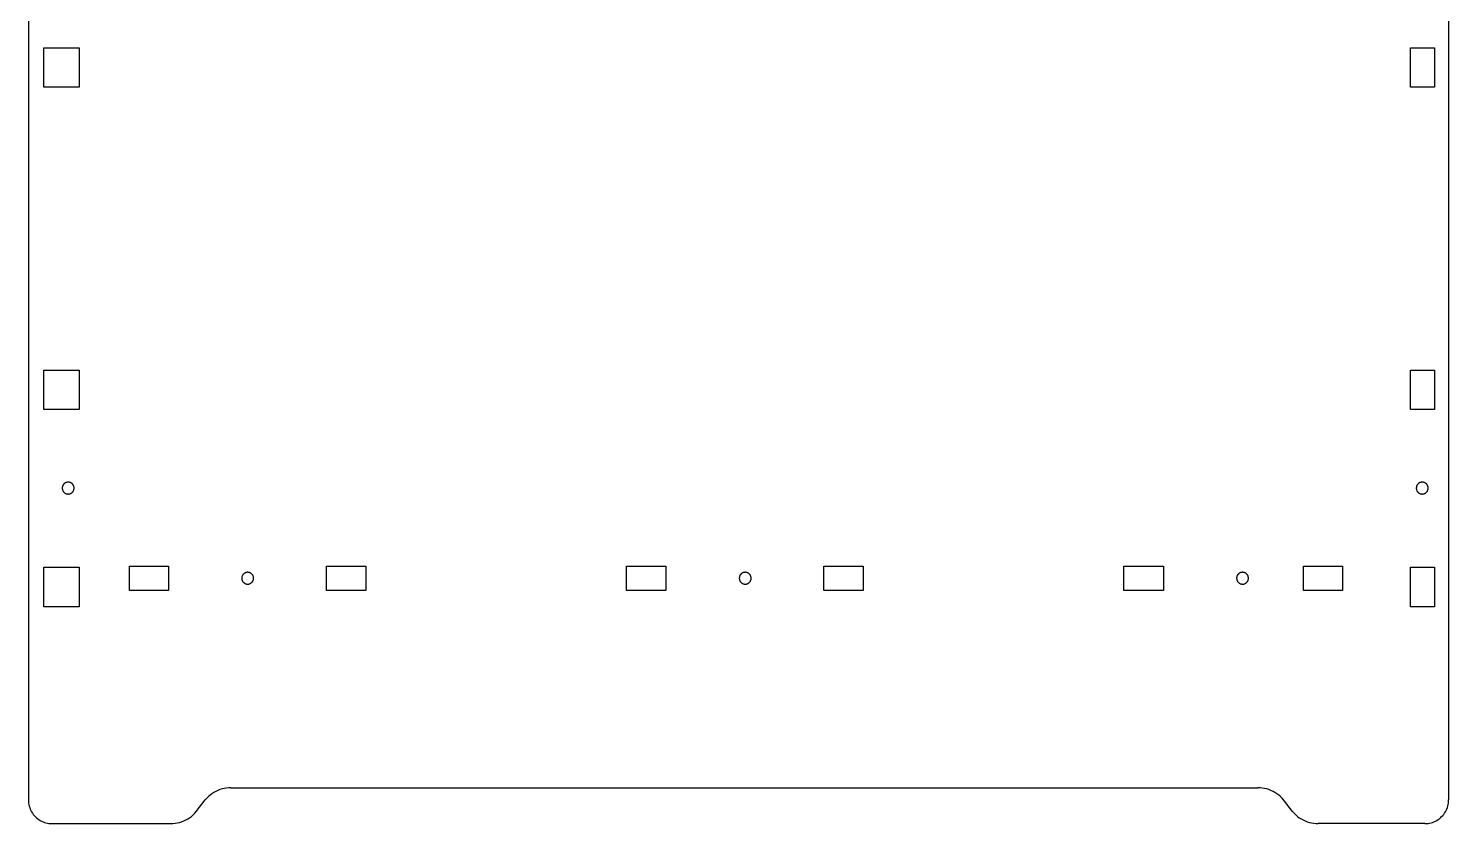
# Model space of a CAD drawing. Header units: metres. Extents: x 1293 to 1656, y -3 to 2553.
# Drawn here: x 1292.9 to 1652.9, y 405.2 to 606.9 of the extents above; entities that cross this region are included whole.
import ezdxf

# ---------------------------------------------------------------- set-up
doc = ezdxf.new("R2010")
doc.units = ezdxf.units.M

msp = doc.modelspace()

# ---------------------------------------------------------------- linework, layer by layer
at = {"layer": '6mm'}
for p, q in [((1292.91, 792.53), (1292.91, 411.22)), ((1652.91, 792.53), (1652.91, 411.22)), ((1296.79, 591.93), (1296.79, 601.93)), ((1296.79, 601.93), (1305.79, 601.93)), ((1305.79, 601.93), (1305.79, 591.93)), ((1643.29, 591.93), (1643.29, 601.93)), ((1643.29, 601.93), (1649.31, 601.93)), ((1649.31, 601.93), (1649.31, 591.93)), ((1305.79, 591.93), (1296.79, 591.93)), ((1649.31, 591.93), (1643.29, 591.93)), ((1296.79, 510.21), (1296.79, 520.21)), ((1296.79, 520.21), (1305.79, 520.21)), ((1305.79, 520.21), (1305.79, 510.21)), ((1643.29, 510.21), (1643.29, 520.21)), ((1643.29, 520.21), (1649.31, 520.21)), ((1649.31, 520.21), (1649.31, 510.21)), ((1305.79, 510.21), (1296.79, 510.21)), ((1649.31, 510.21), (1643.29, 510.21)), ((1301.5, 490.49), (1301.49, 490.4)), ((1301.49, 490.4), (1301.49, 490.3)), ((1301.49, 490.3), (1301.49, 490.2)), ((1301.49, 490.2), (1301.5, 490.1)), ((1301.52, 490.59), (1301.5, 490.49)), ((1301.5, 490.1), (1301.52, 490.01)), ((1301.54, 490.69), (1301.52, 490.59)), ((1301.52, 490.01), (1301.54, 489.91)), ((1301.57, 490.78), (1301.54, 490.69)), ((1301.54, 489.91), (1301.57, 489.82)), ((1301.6, 490.87), (1301.57, 490.78)), ((1301.57, 489.82), (1301.6, 489.72)), ((1301.64, 490.96), (1301.6, 490.87)), ((1301.6, 489.72), (1301.64, 489.63)), ((1301.69, 491.05), (1301.64, 490.96)), ((1301.64, 489.63), (1301.69, 489.55)), ((1301.74, 491.13), (1301.69, 491.05)), ((1301.8, 491.21), (1301.74, 491.13)), ((1301.86, 491.29), (1301.8, 491.21)), ((1301.93, 491.36), (1301.86, 491.29)), ((1302, 491.43), (1301.93, 491.36)), ((1302.08, 491.49), (1302, 491.43)), ((1302.16, 491.54), (1302.08, 491.49)), ((1302.24, 491.6), (1302.16, 491.54)), ((1302.33, 491.64), (1302.24, 491.6)), ((1302.42, 491.68), (1302.33, 491.64)), ((1302.51, 491.72), (1302.42, 491.68)), ((1302.6, 491.75), (1302.51, 491.72)), ((1302.7, 491.77), (1302.6, 491.75)), ((1302.79, 491.78), (1302.7, 491.77)), ((1302.89, 491.79), (1302.79, 491.78)), ((1302.99, 491.8), (1302.89, 491.79)), ((1303.09, 491.79), (1302.99, 491.8)), ((1303.18, 491.78), (1303.09, 491.79)), ((1303.28, 491.77), (1303.18, 491.78)), ((1303.38, 491.75), (1303.28, 491.77)), ((1303.47, 491.72), (1303.38, 491.75)), ((1303.56, 491.68), (1303.47, 491.72)), ((1303.65, 491.64), (1303.56, 491.68)), ((1303.74, 491.6), (1303.65, 491.64)), ((1303.82, 491.54), (1303.74, 491.6)), ((1303.9, 491.49), (1303.82, 491.54)), ((1303.98, 491.43), (1303.9, 491.49)), ((1304.05, 491.36), (1303.98, 491.43)), ((1304.12, 491.29), (1304.05, 491.36)), ((1304.18, 491.21), (1304.12, 491.29)), ((1304.24, 491.13), (1304.18, 491.21)), ((1304.29, 491.05), (1304.24, 491.13)), ((1304.33, 490.96), (1304.29, 491.05)), ((1304.29, 489.55), (1304.33, 489.63)), ((1304.37, 490.87), (1304.33, 490.96)), ((1304.33, 489.63), (1304.37, 489.72)), ((1304.41, 490.78), (1304.37, 490.87)), ((1304.37, 489.72), (1304.41, 489.82)), ((1304.44, 490.69), (1304.41, 490.78)), ((1304.41, 489.82), (1304.44, 489.91)), ((1304.46, 490.59), (1304.44, 490.69)), ((1304.44, 489.91), (1304.46, 490.01)), ((1304.48, 490.49), (1304.46, 490.59)), ((1304.46, 490.01), (1304.48, 490.1)), ((1304.49, 490.4), (1304.48, 490.49)), ((1304.48, 490.1), (1304.49, 490.2)), ((1304.49, 490.3), (1304.49, 490.4)), ((1304.49, 490.2), (1304.49, 490.3)), ((1644.73, 490.49), (1644.72, 490.4)), ((1644.72, 490.4), (1644.72, 490.3)), ((1644.72, 490.3), (1644.72, 490.2)), ((1644.72, 490.2), (1644.73, 490.1)), ((1644.75, 490.59), (1644.73, 490.49)), ((1644.73, 490.1), (1644.75, 490.01)), ((1644.77, 490.69), (1644.75, 490.59)), ((1644.75, 490.01), (1644.77, 489.91)), ((1644.8, 490.78), (1644.77, 490.69)), ((1644.77, 489.91), (1644.8, 489.82)), ((1644.83, 490.87), (1644.8, 490.78)), ((1644.8, 489.82), (1644.83, 489.72)), ((1644.87, 490.96), (1644.83, 490.87)), ((1644.83, 489.72), (1644.87, 489.63)), ((1644.92, 491.05), (1644.87, 490.96)), ((1644.87, 489.63), (1644.92, 489.55)), ((1644.97, 491.13), (1644.92, 491.05)), ((1645.03, 491.21), (1644.97, 491.13)), ((1645.09, 491.29), (1645.03, 491.21)), ((1645.16, 491.36), (1645.09, 491.29)), ((1645.23, 491.43), (1645.16, 491.36)), ((1645.31, 491.49), (1645.23, 491.43)), ((1645.38, 491.54), (1645.31, 491.49)), ((1645.47, 491.6), (1645.38, 491.54)), ((1645.55, 491.64), (1645.47, 491.6)), ((1645.64, 491.68), (1645.55, 491.64)), ((1645.74, 491.72), (1645.64, 491.68)), ((1645.83, 491.75), (1645.74, 491.72)), ((1645.93, 491.77), (1645.83, 491.75)), ((1646.02, 491.78), (1645.93, 491.77)), ((1646.12, 491.79), (1646.02, 491.78)), ((1646.22, 491.8), (1646.12, 491.79)), ((1646.32, 491.79), (1646.22, 491.8)), ((1646.41, 491.78), (1646.32, 491.79)), ((1646.51, 491.77), (1646.41, 491.78)), ((1646.61, 491.75), (1646.51, 491.77)), ((1646.7, 491.72), (1646.61, 491.75)), ((1646.79, 491.68), (1646.7, 491.72)), ((1646.88, 491.64), (1646.79, 491.68)), ((1646.97, 491.6), (1646.88, 491.64)), ((1647.05, 491.54), (1646.97, 491.6)), ((1647.13, 491.49), (1647.05, 491.54)), ((1647.21, 491.43), (1647.13, 491.49)), ((1647.28, 491.36), (1647.21, 491.43)), ((1647.35, 491.29), (1647.28, 491.36)), ((1647.41, 491.21), (1647.35, 491.29)), ((1647.47, 491.13), (1647.41, 491.21)), ((1647.52, 491.05), (1647.47, 491.13)), ((1647.56, 490.96), (1647.52, 491.05)), ((1647.52, 489.55), (1647.56, 489.63)), ((1647.6, 490.87), (1647.56, 490.96)), ((1647.56, 489.63), (1647.6, 489.72)), ((1647.64, 490.78), (1647.6, 490.87)), ((1647.6, 489.72), (1647.64, 489.82)), ((1647.67, 490.69), (1647.64, 490.78)), ((1647.64, 489.82), (1647.67, 489.91)), ((1647.69, 490.59), (1647.67, 490.69)), ((1647.67, 489.91), (1647.69, 490.01)), ((1647.71, 490.49), (1647.69, 490.59)), ((1647.69, 490.01), (1647.71, 490.1)), ((1647.72, 490.4), (1647.71, 490.49)), ((1647.71, 490.1), (1647.72, 490.2)), ((1647.72, 490.3), (1647.72, 490.4)), ((1647.72, 490.2), (1647.72, 490.3)), ((1301.69, 489.55), (1301.74, 489.46)), ((1301.74, 489.46), (1301.8, 489.38)), ((1301.8, 489.38), (1301.86, 489.31)), ((1301.86, 489.31), (1301.93, 489.24)), ((1301.93, 489.24), (1302, 489.17)), ((1302, 489.17), (1302.08, 489.11)), ((1302.08, 489.11), (1302.16, 489.05)), ((1302.16, 489.05), (1302.24, 489)), ((1302.24, 489), (1302.33, 488.95)), ((1302.33, 488.95), (1302.42, 488.91)), ((1302.42, 488.91), (1302.51, 488.88)), ((1302.51, 488.88), (1302.6, 488.85)), ((1302.6, 488.85), (1302.7, 488.83)), ((1302.7, 488.83), (1302.79, 488.81)), ((1302.79, 488.81), (1302.89, 488.8)), ((1302.89, 488.8), (1302.99, 488.8)), ((1302.99, 488.8), (1303.09, 488.8)), ((1303.09, 488.8), (1303.18, 488.81)), ((1303.18, 488.81), (1303.28, 488.83)), ((1303.28, 488.83), (1303.38, 488.85)), ((1303.38, 488.85), (1303.47, 488.88)), ((1303.47, 488.88), (1303.56, 488.91)), ((1303.56, 488.91), (1303.65, 488.95)), ((1303.65, 488.95), (1303.74, 489)), ((1303.74, 489), (1303.82, 489.05)), ((1303.82, 489.05), (1303.9, 489.11)), ((1303.9, 489.11), (1303.98, 489.17)), ((1303.98, 489.17), (1304.05, 489.24)), ((1304.05, 489.24), (1304.12, 489.31)), ((1304.12, 489.31), (1304.18, 489.38)), ((1304.18, 489.38), (1304.24, 489.46)), ((1304.24, 489.46), (1304.29, 489.55)), ((1644.92, 489.55), (1644.97, 489.46)), ((1644.97, 489.46), (1645.03, 489.38)), ((1645.03, 489.38), (1645.09, 489.31)), ((1645.09, 489.31), (1645.16, 489.24)), ((1645.16, 489.24), (1645.23, 489.17)), ((1645.23, 489.17), (1645.31, 489.11)), ((1645.31, 489.11), (1645.38, 489.05)), ((1645.38, 489.05), (1645.47, 489)), ((1645.47, 489), (1645.55, 488.95)), ((1645.55, 488.95), (1645.64, 488.91)), ((1645.64, 488.91), (1645.74, 488.88)), ((1645.74, 488.88), (1645.83, 488.85)), ((1645.83, 488.85), (1645.93, 488.83)), ((1645.93, 488.83), (1646.02, 488.81)), ((1646.02, 488.81), (1646.12, 488.8)), ((1646.12, 488.8), (1646.22, 488.8)), ((1646.22, 488.8), (1646.32, 488.8)), ((1646.32, 488.8), (1646.41, 488.81)), ((1646.41, 488.81), (1646.51, 488.83)), ((1646.51, 488.83), (1646.61, 488.85)), ((1646.61, 488.85), (1646.7, 488.88)), ((1646.7, 488.88), (1646.79, 488.91)), ((1646.79, 488.91), (1646.88, 488.95)), ((1646.88, 488.95), (1646.97, 489)), ((1646.97, 489), (1647.05, 489.05)), ((1647.05, 489.05), (1647.13, 489.11)), ((1647.13, 489.11), (1647.21, 489.17)), ((1647.21, 489.17), (1647.28, 489.24)), ((1647.28, 489.24), (1647.35, 489.31)), ((1647.35, 489.31), (1647.41, 489.38)), ((1647.41, 489.38), (1647.47, 489.46)), ((1647.47, 489.46), (1647.52, 489.55)), ((1296.79, 460.21), (1296.79, 470.21)), ((1296.79, 470.21), (1305.79, 470.21)), ((1305.79, 470.21), (1305.79, 460.21)), ((1318.57, 464.31), (1318.57, 470.51)), ((1318.57, 470.51), (1328.41, 470.51)), ((1328.41, 470.51), (1328.41, 464.31)), ((1347.1, 468.02), (1347.06, 467.93)), ((1347.14, 468.11), (1347.1, 468.02)), ((1347.18, 468.19), (1347.14, 468.11)), ((1347.23, 468.28), (1347.18, 468.19)), ((1347.29, 468.36), (1347.23, 468.28)), ((1347.35, 468.43), (1347.29, 468.36)), ((1347.42, 468.5), (1347.35, 468.43)), ((1347.49, 468.57), (1347.42, 468.5)), ((1347.57, 468.63), (1347.49, 468.57)), ((1347.65, 468.69), (1347.57, 468.63)), ((1347.73, 468.74), (1347.65, 468.69)), ((1347.82, 468.79), (1347.73, 468.74)), ((1347.91, 468.83), (1347.82, 468.79)), ((1348, 468.86), (1347.91, 468.83)), ((1348.09, 468.89), (1348, 468.86)), ((1348.19, 468.92), (1348.09, 468.89)), ((1348.29, 468.93), (1348.19, 468.92)), ((1348.38, 468.94), (1348.29, 468.93)), ((1348.48, 468.94), (1348.38, 468.94)), ((1348.58, 468.94), (1348.48, 468.94)), ((1348.68, 468.93), (1348.58, 468.94)), ((1348.77, 468.92), (1348.68, 468.93)), ((1348.87, 468.89), (1348.77, 468.92)), ((1348.96, 468.86), (1348.87, 468.89)), ((1349.06, 468.83), (1348.96, 468.86)), ((1349.14, 468.79), (1349.06, 468.83)), ((1349.23, 468.74), (1349.14, 468.79)), ((1349.31, 468.69), (1349.23, 468.74)), ((1349.39, 468.63), (1349.31, 468.69)), ((1349.47, 468.57), (1349.39, 468.63)), ((1349.54, 468.5), (1349.47, 468.57)), ((1349.61, 468.43), (1349.54, 468.5)), ((1349.67, 468.36), (1349.61, 468.43)), ((1349.73, 468.28), (1349.67, 468.36)), ((1349.78, 468.19), (1349.73, 468.28)), ((1349.83, 468.11), (1349.78, 468.19)), ((1349.87, 468.02), (1349.83, 468.11)), ((1349.9, 467.93), (1349.87, 468.02)), ((1368.46, 464.31), (1368.46, 470.51)), ((1368.46, 470.51), (1378.41, 470.51)), ((1378.41, 470.51), (1378.41, 464.31)), ((1444.54, 464.31), (1444.54, 470.51)), ((1444.54, 470.51), (1454.51, 470.51)), ((1454.51, 470.51), (1454.51, 464.31)), ((1473.22, 468.02), (1473.19, 467.93)), ((1473.26, 468.11), (1473.22, 468.02)), ((1473.31, 468.19), (1473.26, 468.11)), ((1473.36, 468.28), (1473.31, 468.19)), ((1473.42, 468.36), (1473.36, 468.28)), ((1473.48, 468.43), (1473.42, 468.36)), ((1473.55, 468.5), (1473.48, 468.43)), ((1473.62, 468.57), (1473.55, 468.5)), ((1473.69, 468.63), (1473.62, 468.57)), ((1473.77, 468.69), (1473.69, 468.63)), ((1473.86, 468.74), (1473.77, 468.69)), ((1473.94, 468.79), (1473.86, 468.74)), ((1474.03, 468.83), (1473.94, 468.79)), ((1474.12, 468.86), (1474.03, 468.83)), ((1474.22, 468.89), (1474.12, 468.86)), ((1474.31, 468.92), (1474.22, 468.89)), ((1474.41, 468.93), (1474.31, 468.92)), ((1474.51, 468.94), (1474.41, 468.93)), ((1474.61, 468.94), (1474.51, 468.94)), ((1474.7, 468.94), (1474.61, 468.94)), ((1474.8, 468.93), (1474.7, 468.94)), ((1474.9, 468.92), (1474.8, 468.93)), ((1474.99, 468.89), (1474.9, 468.92)), ((1475.09, 468.86), (1474.99, 468.89)), ((1475.18, 468.83), (1475.09, 468.86)), ((1475.27, 468.79), (1475.18, 468.83)), ((1475.36, 468.74), (1475.27, 468.79)), ((1475.44, 468.69), (1475.36, 468.74)), ((1475.52, 468.63), (1475.44, 468.69)), ((1475.6, 468.57), (1475.52, 468.63)), ((1475.67, 468.5), (1475.6, 468.57)), ((1475.73, 468.43), (1475.67, 468.5)), ((1475.8, 468.36), (1475.73, 468.43)), ((1475.85, 468.28), (1475.8, 468.36)), ((1475.91, 468.19), (1475.85, 468.28)), ((1475.95, 468.11), (1475.91, 468.19)), ((1475.99, 468.02), (1475.95, 468.11)), ((1476.03, 467.93), (1475.99, 468.02)), ((1494.53, 464.31), (1494.53, 470.51)), ((1494.53, 470.51), (1504.51, 470.51)), ((1504.51, 470.51), (1504.51, 464.31)), ((1570.61, 464.31), (1570.61, 470.51)), ((1570.61, 470.51), (1580.6, 470.51)), ((1580.6, 470.51), (1580.6, 464.31)), ((1599.29, 468.02), (1599.25, 467.93)), ((1599.33, 468.11), (1599.29, 468.02)), ((1599.37, 468.19), (1599.33, 468.11)), ((1599.43, 468.28), (1599.37, 468.19)), ((1599.48, 468.36), (1599.43, 468.28)), ((1599.55, 468.43), (1599.48, 468.36)), ((1599.61, 468.5), (1599.55, 468.43)), ((1599.68, 468.57), (1599.61, 468.5)), ((1599.76, 468.63), (1599.68, 468.57)), ((1599.84, 468.69), (1599.76, 468.63)), ((1599.92, 468.74), (1599.84, 468.69)), ((1600.01, 468.79), (1599.92, 468.74)), ((1600.1, 468.83), (1600.01, 468.79)), ((1600.19, 468.86), (1600.1, 468.83)), ((1600.29, 468.89), (1600.19, 468.86)), ((1600.38, 468.92), (1600.29, 468.89)), ((1600.48, 468.93), (1600.38, 468.92)), ((1600.58, 468.94), (1600.48, 468.93)), ((1600.67, 468.94), (1600.58, 468.94)), ((1600.77, 468.94), (1600.67, 468.94)), ((1600.87, 468.93), (1600.77, 468.94)), ((1600.97, 468.92), (1600.87, 468.93)), ((1601.06, 468.89), (1600.97, 468.92)), ((1601.16, 468.86), (1601.06, 468.89)), ((1601.25, 468.83), (1601.16, 468.86)), ((1601.34, 468.79), (1601.25, 468.83)), ((1601.42, 468.74), (1601.34, 468.79)), ((1601.51, 468.69), (1601.42, 468.74)), ((1601.59, 468.63), (1601.51, 468.69)), ((1601.66, 468.57), (1601.59, 468.63)), ((1601.73, 468.5), (1601.66, 468.57)), ((1601.8, 468.43), (1601.73, 468.5)), ((1601.86, 468.36), (1601.8, 468.43)), ((1601.92, 468.28), (1601.86, 468.36)), ((1601.97, 468.19), (1601.92, 468.28)), ((1602.02, 468.11), (1601.97, 468.19)), ((1602.06, 468.02), (1602.02, 468.11)), ((1602.09, 467.93), (1602.06, 468.02)), ((1616.14, 464.31), (1616.14, 470.51)), ((1616.14, 470.51), (1625.99, 470.51)), ((1625.99, 470.51), (1625.99, 464.31)), ((1643.29, 460.21), (1643.29, 470.21)), ((1643.29, 470.21), (1649.31, 470.21)), ((1649.31, 470.21), (1649.31, 460.21)), ((1346.99, 467.64), (1346.98, 467.54)), ((1346.98, 467.54), (1346.98, 467.44)), ((1346.98, 467.44), (1346.98, 467.35)), ((1346.98, 467.35), (1346.99, 467.25)), ((1347.01, 467.74), (1346.99, 467.64)), ((1346.99, 467.25), (1347.01, 467.15)), ((1347.03, 467.83), (1347.01, 467.74)), ((1347.01, 467.15), (1347.03, 467.06)), ((1347.06, 467.93), (1347.03, 467.83)), ((1347.03, 467.06), (1347.06, 466.96)), ((1347.06, 466.96), (1347.1, 466.87)), ((1347.1, 466.87), (1347.14, 466.78)), ((1347.14, 466.78), (1347.18, 466.69)), ((1347.18, 466.69), (1347.23, 466.61)), ((1347.23, 466.61), (1347.29, 466.53)), ((1347.29, 466.53), (1347.35, 466.46)), ((1347.35, 466.46), (1347.42, 466.38)), ((1347.42, 466.38), (1347.49, 466.32)), ((1347.49, 466.32), (1347.57, 466.25)), ((1347.57, 466.25), (1347.65, 466.2)), ((1347.65, 466.2), (1347.73, 466.15)), ((1347.73, 466.15), (1347.82, 466.1)), ((1347.82, 466.1), (1347.91, 466.06)), ((1347.91, 466.06), (1348, 466.02)), ((1348, 466.02), (1348.09, 466)), ((1348.09, 466), (1348.19, 465.97)), ((1348.19, 465.97), (1348.29, 465.96)), ((1348.29, 465.96), (1348.38, 465.95)), ((1348.38, 465.95), (1348.48, 465.94)), ((1348.48, 465.94), (1348.58, 465.95)), ((1348.58, 465.95), (1348.68, 465.96)), ((1348.68, 465.96), (1348.77, 465.97)), ((1348.77, 465.97), (1348.87, 466)), ((1348.87, 466), (1348.96, 466.02)), ((1348.96, 466.02), (1349.06, 466.06)), ((1349.06, 466.06), (1349.14, 466.1)), ((1349.14, 466.1), (1349.23, 466.15)), ((1349.23, 466.15), (1349.31, 466.2)), ((1349.31, 466.2), (1349.39, 466.25)), ((1349.39, 466.25), (1349.47, 466.32)), ((1349.47, 466.32), (1349.54, 466.38)), ((1349.54, 466.38), (1349.61, 466.46)), ((1349.61, 466.46), (1349.67, 466.53)), ((1349.67, 466.53), (1349.73, 466.61)), ((1349.73, 466.61), (1349.78, 466.69)), ((1349.78, 466.69), (1349.83, 466.78)), ((1349.83, 466.78), (1349.87, 466.87)), ((1349.87, 466.87), (1349.9, 466.96)), ((1349.93, 467.83), (1349.9, 467.93)), ((1349.9, 466.96), (1349.93, 467.06)), ((1349.95, 467.74), (1349.93, 467.83)), ((1349.93, 467.06), (1349.95, 467.15)), ((1349.97, 467.64), (1349.95, 467.74)), ((1349.95, 467.15), (1349.97, 467.25)), ((1349.98, 467.54), (1349.97, 467.64)), ((1349.97, 467.25), (1349.98, 467.35)), ((1349.98, 467.44), (1349.98, 467.54)), ((1349.98, 467.35), (1349.98, 467.44)), ((1473.12, 467.64), (1473.11, 467.54)), ((1473.11, 467.54), (1473.11, 467.44)), ((1473.11, 467.44), (1473.11, 467.35)), ((1473.11, 467.35), (1473.12, 467.25)), ((1473.14, 467.74), (1473.12, 467.64)), ((1473.12, 467.25), (1473.14, 467.15)), ((1473.16, 467.83), (1473.14, 467.74)), ((1473.14, 467.15), (1473.16, 467.06)), ((1473.19, 467.93), (1473.16, 467.83)), ((1473.16, 467.06), (1473.19, 466.96)), ((1473.19, 466.96), (1473.22, 466.87)), ((1473.22, 466.87), (1473.26, 466.78)), ((1473.26, 466.78), (1473.31, 466.69)), ((1473.31, 466.69), (1473.36, 466.61)), ((1473.36, 466.61), (1473.42, 466.53)), ((1473.42, 466.53), (1473.48, 466.46)), ((1473.48, 466.46), (1473.55, 466.38)), ((1473.55, 466.38), (1473.62, 466.32)), ((1473.62, 466.32), (1473.69, 466.25)), ((1473.69, 466.25), (1473.77, 466.2)), ((1473.77, 466.2), (1473.86, 466.15)), ((1473.86, 466.15), (1473.94, 466.1)), ((1473.94, 466.1), (1474.03, 466.06)), ((1474.03, 466.06), (1474.12, 466.02)), ((1474.12, 466.02), (1474.22, 466)), ((1474.22, 466), (1474.31, 465.97)), ((1474.31, 465.97), (1474.41, 465.96)), ((1474.41, 465.96), (1474.51, 465.95)), ((1474.51, 465.95), (1474.61, 465.94)), ((1474.61, 465.94), (1474.7, 465.95)), ((1474.7, 465.95), (1474.8, 465.96)), ((1474.8, 465.96), (1474.9, 465.97)), ((1474.9, 465.97), (1474.99, 466)), ((1474.99, 466), (1475.09, 466.02)), ((1475.09, 466.02), (1475.18, 466.06)), ((1475.18, 466.06), (1475.27, 466.1)), ((1475.27, 466.1), (1475.36, 466.15)), ((1475.36, 466.15), (1475.44, 466.2)), ((1475.44, 466.2), (1475.52, 466.25)), ((1475.52, 466.25), (1475.6, 466.32)), ((1475.6, 466.32), (1475.67, 466.38)), ((1475.67, 466.38), (1475.73, 466.46)), ((1475.73, 466.46), (1475.8, 466.53)), ((1475.8, 466.53), (1475.85, 466.61)), ((1475.85, 466.61), (1475.91, 466.69)), ((1475.91, 466.69), (1475.95, 466.78)), ((1475.95, 466.78), (1475.99, 466.87)), ((1475.99, 466.87), (1476.03, 466.96)), ((1476.06, 467.83), (1476.03, 467.93)), ((1476.03, 466.96), (1476.06, 467.06)), ((1476.08, 467.74), (1476.06, 467.83)), ((1476.06, 467.06), (1476.08, 467.15)), ((1476.09, 467.64), (1476.08, 467.74)), ((1476.08, 467.15), (1476.09, 467.25)), ((1476.1, 467.54), (1476.09, 467.64)), ((1476.09, 467.25), (1476.1, 467.35)), ((1476.11, 467.44), (1476.1, 467.54)), ((1476.1, 467.35), (1476.11, 467.44)), ((1599.18, 467.54), (1599.17, 467.44)), ((1599.17, 467.44), (1599.18, 467.35)), ((1599.19, 467.64), (1599.18, 467.54)), ((1599.18, 467.35), (1599.19, 467.25)), ((1599.2, 467.74), (1599.19, 467.64)), ((1599.19, 467.25), (1599.2, 467.15)), ((1599.22, 467.83), (1599.2, 467.74)), ((1599.2, 467.15), (1599.22, 467.06)), ((1599.25, 467.93), (1599.22, 467.83)), ((1599.22, 467.06), (1599.25, 466.96)), ((1599.25, 466.96), (1599.29, 466.87)), ((1599.29, 466.87), (1599.33, 466.78)), ((1599.33, 466.78), (1599.37, 466.69)), ((1599.37, 466.69), (1599.43, 466.61)), ((1599.43, 466.61), (1599.48, 466.53)), ((1599.48, 466.53), (1599.55, 466.46)), ((1599.55, 466.46), (1599.61, 466.38)), ((1599.61, 466.38), (1599.68, 466.32)), ((1599.68, 466.32), (1599.76, 466.25)), ((1599.76, 466.25), (1599.84, 466.2)), ((1599.84, 466.2), (1599.92, 466.15)), ((1599.92, 466.15), (1600.01, 466.1)), ((1600.01, 466.1), (1600.1, 466.06)), ((1600.1, 466.06), (1600.19, 466.02)), ((1600.19, 466.02), (1600.29, 466)), ((1600.29, 466), (1600.38, 465.97)), ((1600.38, 465.97), (1600.48, 465.96)), ((1600.48, 465.96), (1600.58, 465.95)), ((1600.58, 465.95), (1600.67, 465.94)), ((1600.67, 465.94), (1600.77, 465.95)), ((1600.77, 465.95), (1600.87, 465.96)), ((1600.87, 465.96), (1600.97, 465.97)), ((1600.97, 465.97), (1601.06, 466)), ((1601.06, 466), (1601.16, 466.02)), ((1601.16, 466.02), (1601.25, 466.06)), ((1601.25, 466.06), (1601.34, 466.1)), ((1601.34, 466.1), (1601.42, 466.15)), ((1601.42, 466.15), (1601.51, 466.2)), ((1601.51, 466.2), (1601.59, 466.25)), ((1601.59, 466.25), (1601.66, 466.32)), ((1601.66, 466.32), (1601.73, 466.38)), ((1601.73, 466.38), (1601.8, 466.46)), ((1601.8, 466.46), (1601.86, 466.53)), ((1601.86, 466.53), (1601.92, 466.61)), ((1601.92, 466.61), (1601.97, 466.69)), ((1601.97, 466.69), (1602.02, 466.78)), ((1602.02, 466.78), (1602.06, 466.87)), ((1602.06, 466.87), (1602.09, 466.96)), ((1602.12, 467.83), (1602.09, 467.93)), ((1602.09, 466.96), (1602.12, 467.06)), ((1602.14, 467.74), (1602.12, 467.83)), ((1602.12, 467.06), (1602.14, 467.15)), ((1602.16, 467.64), (1602.14, 467.74)), ((1602.14, 467.15), (1602.16, 467.25)), ((1602.17, 467.54), (1602.16, 467.64)), ((1602.16, 467.25), (1602.17, 467.35)), ((1602.17, 467.44), (1602.17, 467.54)), ((1602.17, 467.35), (1602.17, 467.44)), ((1328.41, 464.31), (1318.57, 464.31)), ((1378.41, 464.31), (1368.46, 464.31)), ((1454.51, 464.31), (1444.54, 464.31)), ((1504.51, 464.31), (1494.53, 464.31)), ((1580.6, 464.31), (1570.61, 464.31)), ((1625.99, 464.31), (1616.14, 464.31)), ((1305.79, 460.21), (1296.79, 460.21)), ((1649.31, 460.21), (1643.29, 460.21)), ((1342.01, 414.01), (1341.46, 413.84)), ((1342.56, 414.14), (1342.01, 414.01)), ((1343.12, 414.23), (1342.56, 414.14)), ((1343.69, 414.29), (1343.12, 414.23)), ((1344.26, 414.31), (1343.69, 414.29)), ((1344.26, 414.31), (1604.55, 414.31)), ((1605.12, 414.29), (1604.55, 414.31)), ((1605.69, 414.23), (1605.12, 414.29)), ((1606.25, 414.14), (1605.69, 414.23)), ((1606.81, 414.01), (1606.25, 414.14)), ((1607.35, 413.84), (1606.81, 414.01)), ((1292.91, 411.22), (1292.92, 410.83)), ((1292.92, 410.83), (1292.96, 410.44)), ((1292.96, 410.44), (1293.02, 410.05)), ((1335.46, 408.26), (1337.75, 411.27)), ((1338.13, 411.7), (1337.75, 411.27)), ((1338.54, 412.1), (1338.13, 411.7)), ((1338.98, 412.47), (1338.54, 412.1)), ((1339.43, 412.81), (1338.98, 412.47)), ((1339.91, 413.11), (1339.43, 412.81)), ((1340.41, 413.39), (1339.91, 413.11)), ((1340.93, 413.63), (1340.41, 413.39)), ((1341.46, 413.84), (1340.93, 413.63)), ((1607.88, 413.63), (1607.35, 413.84)), ((1608.4, 413.39), (1607.88, 413.63)), ((1608.9, 413.11), (1608.4, 413.39)), ((1609.38, 412.81), (1608.9, 413.11)), ((1609.84, 412.47), (1609.38, 412.81)), ((1610.27, 412.1), (1609.84, 412.47)), ((1610.68, 411.7), (1610.27, 412.1)), ((1611.06, 411.27), (1610.68, 411.7)), ((1613.36, 408.26), (1611.06, 411.27)), ((1652.79, 410.05), (1652.86, 410.44)), ((1652.86, 410.44), (1652.89, 410.83)), ((1652.89, 410.83), (1652.91, 411.22)), ((1293.02, 410.05), (1293.11, 409.67)), ((1293.11, 409.67), (1293.23, 409.29)), ((1293.23, 409.29), (1293.36, 408.92)), ((1293.36, 408.92), (1293.53, 408.57)), ((1293.53, 408.57), (1293.71, 408.22)), ((1293.71, 408.22), (1293.92, 407.89)), ((1293.92, 407.89), (1294.15, 407.57)), ((1294.15, 407.57), (1294.4, 407.26)), ((1294.4, 407.26), (1294.66, 406.98)), ((1294.66, 406.98), (1294.95, 406.71)), ((1333.77, 406.72), (1334.23, 407.06)), ((1334.23, 407.06), (1334.67, 407.43)), ((1334.67, 407.43), (1335.07, 407.83)), ((1335.07, 407.83), (1335.46, 408.26)), ((1613.36, 408.26), (1613.74, 407.83)), ((1613.74, 407.83), (1614.15, 407.43)), ((1614.15, 407.43), (1614.58, 407.06)), ((1614.58, 407.06), (1615.04, 406.72)), ((1650.86, 406.71), (1651.15, 406.98)), ((1651.15, 406.98), (1651.42, 407.26)), ((1651.42, 407.26), (1651.67, 407.57)), ((1651.67, 407.57), (1651.9, 407.89)), ((1651.9, 407.89), (1652.1, 408.22)), ((1652.1, 408.22), (1652.29, 408.57)), ((1652.29, 408.57), (1652.45, 408.92)), ((1652.45, 408.92), (1652.59, 409.29)), ((1652.59, 409.29), (1652.7, 409.67)), ((1652.7, 409.67), (1652.79, 410.05)), ((1294.95, 406.71), (1295.26, 406.46)), ((1295.26, 406.46), (1295.57, 406.23)), ((1295.57, 406.23), (1295.91, 406.02)), ((1295.91, 406.02), (1296.25, 405.84)), ((1296.25, 405.84), (1296.61, 405.68)), ((1296.61, 405.68), (1296.98, 405.54)), ((1296.98, 405.54), (1297.35, 405.42)), ((1297.35, 405.42), (1297.74, 405.33)), ((1297.74, 405.33), (1298.12, 405.27)), ((1298.12, 405.27), (1298.52, 405.23)), ((1298.52, 405.23), (1298.91, 405.22)), ((1298.91, 405.22), (1328.94, 405.22)), ((1328.94, 405.22), (1329.51, 405.24)), ((1329.51, 405.24), (1330.08, 405.3)), ((1330.08, 405.3), (1330.64, 405.39)), ((1330.64, 405.39), (1331.2, 405.52)), ((1331.2, 405.52), (1331.74, 405.69)), ((1331.74, 405.69), (1332.28, 405.9)), ((1332.28, 405.9), (1332.79, 406.14)), ((1332.79, 406.14), (1333.29, 406.42)), ((1333.29, 406.42), (1333.77, 406.72)), ((1615.04, 406.72), (1615.52, 406.42)), ((1615.52, 406.42), (1616.02, 406.14)), ((1616.02, 406.14), (1616.54, 405.9)), ((1616.54, 405.9), (1617.07, 405.69)), ((1617.07, 405.69), (1617.62, 405.52)), ((1617.62, 405.52), (1618.17, 405.39)), ((1618.17, 405.39), (1618.73, 405.3)), ((1618.73, 405.3), (1619.3, 405.24)), ((1619.3, 405.24), (1619.87, 405.22)), ((1646.91, 405.22), (1619.87, 405.22)), ((1646.91, 405.22), (1647.3, 405.23)), ((1647.3, 405.23), (1647.69, 405.27)), ((1647.69, 405.27), (1648.08, 405.33)), ((1648.08, 405.33), (1648.46, 405.42)), ((1648.46, 405.42), (1648.84, 405.54)), ((1648.84, 405.54), (1649.2, 405.68)), ((1649.2, 405.68), (1649.56, 405.84)), ((1649.56, 405.84), (1649.91, 406.02)), ((1649.91, 406.02), (1650.24, 406.23)), ((1650.24, 406.23), (1650.56, 406.46)), ((1650.56, 406.46), (1650.86, 406.71))]:
    msp.add_line(p, q, dxfattribs=at)

doc.saveas('drawing.dxf')
